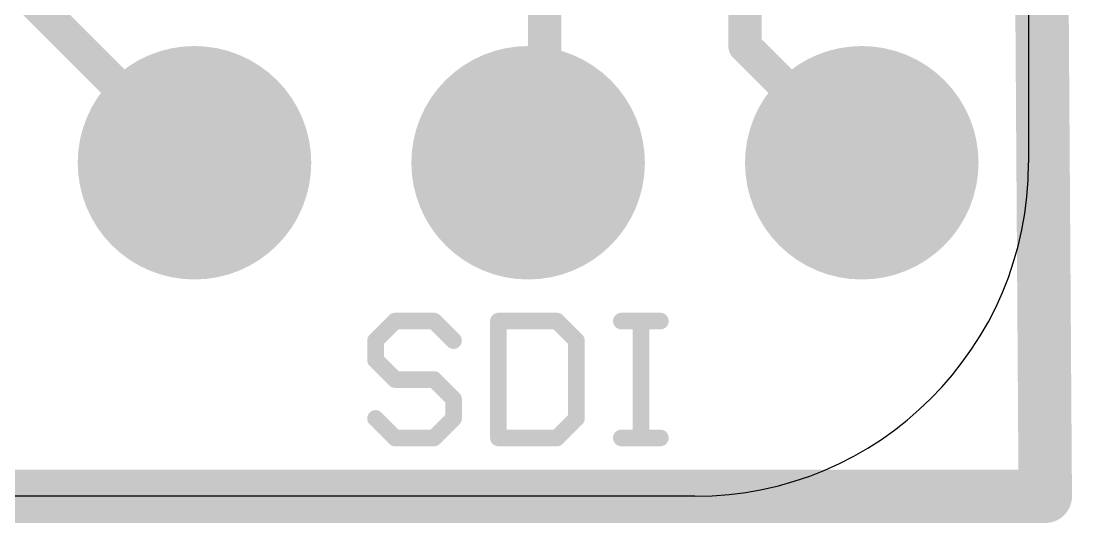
# Model space of a CAD drawing. Extents: x -0.2 to 18.1, y -0.2 to 19.3.
# Drawn here: x 10.11 to 18.11, y -0.2 to 3.62 of the extents above; entities that cross this region are included whole.
import ezdxf

# ---------------------------------------------------------------- set-up
doc = ezdxf.new("R2010")
doc.units = 0
for name, color, linetype in [('1', 12, 'CONTINUOUS'), ('16', 132, 'CONTINUOUS'), ('17', 110, 'CONTINUOUS'), ('20', 53, 'CONTINUOUS'), ('21', 40, 'CONTINUOUS')]:
    doc.layers.add(name, color=color, linetype=linetype)

# ---------------------------------------------------------------- blocks, each defined once
blk = doc.blocks.new('ROUNDP')
at = {"const_width": 0.5}
blk.add_lwpolyline([(0, -0.25, 1), (0, 0.25, 1), (0, -0.25)], format="xyb", dxfattribs=at)

msp = doc.modelspace()

# ---------------------------------------------------------------- linework, layer by layer
at = {"layer": '1', "const_width": 0.254}
for points in [[(15.621, 6.604), (15.621, 3.429)], [(14.097, 5.731), (14.097, 2.667)], [(15.621, 3.429), (16.51, 2.54)], [(14.097, 2.667), (13.97, 2.54)]]:
    msp.add_lwpolyline(points, dxfattribs=at)
at = {"layer": '1', "const_width": 0.127}
for points in [[(15.6659, 3.4739, 1), (15.5761, 3.3841)], [(15.5575, 3.429, 1), (15.6845, 3.429)], [(14.0335, 2.667, 1), (14.1605, 2.667)], [(14.1419, 2.6221, 1), (14.0521, 2.7119)], [(13.9251, 2.5849, 1), (14.0149, 2.4951)], [(16.4651, 2.4951, 1), (16.5549, 2.5849)]]:
    msp.add_lwpolyline(points, format="xyb", dxfattribs=at)
at = {"layer": '16'}
for points, const_width in [([(17.78, 19.05), (17.907, 0)], 0.4064), ([(11.43, 2.54), (6.4023, 7.5677)], 0.254), ([(17.907, 0), (0.127, 0)], 0.4064)]:
    msp.add_lwpolyline(points, dxfattribs=dict(at, const_width=const_width))
for points, const_width in [([(11.3851, 2.4951, 1), (11.4749, 2.5849)], 0.127), ([(17.907, -0.1016, 1), (17.907, 0.1016)], 0.2032), ([(17.8054, -0.0007, 1), (18.0086, 0.0007)], 0.2032)]:
    msp.add_lwpolyline(points, format="xyb", dxfattribs=dict(at, const_width=const_width))
at = {"layer": '20'}
for p, q in [((17.78, 16.51), (17.78, 2.54)), ((15.24, 0), (2.54, 0))]:
    msp.add_line(p, q, dxfattribs=at)
msp.add_arc((15.24, 2.54), 2.54, 270, 0, dxfattribs=at)
at = {"layer": '21', "const_width": 0.127}
for points in [[(12.9571, 1.3343), (12.8088, 1.186)], [(13.2537, 1.3343), (12.9571, 1.3343)], [(13.402, 1.186), (13.2537, 1.3343)], [(13.7443, 1.3343), (13.7443, 0.4445)], [(14.1892, 1.3343), (13.7443, 1.3343)], [(14.3375, 1.186), (14.1892, 1.3343)], [(14.6798, 1.3343), (14.9764, 1.3343)], [(14.8281, 0.4445), (14.8281, 1.3343)], [(12.8088, 1.186), (12.8088, 1.0377)], [(14.3375, 0.5928), (14.3375, 1.186)], [(12.8088, 1.0377), (12.9571, 0.8894)], [(12.9571, 0.8894), (13.2537, 0.8894)], [(13.2537, 0.8894), (13.402, 0.7411)], [(13.402, 0.7411), (13.402, 0.5928)], [(12.9571, 0.4445), (12.8088, 0.5928)], [(13.402, 0.5928), (13.2537, 0.4445)], [(14.1892, 0.4445), (14.3375, 0.5928)], [(13.2537, 0.4445), (12.9571, 0.4445)], [(13.7443, 0.4445), (14.1892, 0.4445)], [(14.6798, 0.4445), (14.9764, 0.4445)]]:
    msp.add_lwpolyline(points, dxfattribs=at)
at = {"layer": '21', "const_width": 0.0635}
for points in [[(12.9571, 1.366, 1), (12.9571, 1.3025)], [(12.9795, 1.3118, 1), (12.9346, 1.3567)], [(13.2761, 1.3567, 1), (13.2312, 1.3118)], [(13.2537, 1.3025, 1), (13.2537, 1.366)], [(13.7443, 1.366, 1), (13.7443, 1.3025)], [(13.7761, 1.3343, 1), (13.7126, 1.3343)], [(14.2116, 1.3567, 1), (14.1667, 1.3118)], [(14.1892, 1.3025, 1), (14.1892, 1.366)], [(14.6798, 1.366, 1), (14.6798, 1.3025)], [(14.8599, 1.3343, 1), (14.7964, 1.3343)], [(14.9764, 1.3025, 1), (14.9764, 1.366)], [(12.8405, 1.186, 1), (12.777, 1.186)], [(12.7863, 1.2084, 1), (12.8312, 1.1635)], [(13.3795, 1.1635, 1), (13.4244, 1.2084)], [(14.3692, 1.186, 1), (14.3057, 1.186)], [(14.315, 1.1635, 1), (14.3599, 1.2084)], [(12.777, 1.0377, 1), (12.8405, 1.0377)], [(12.8312, 1.0601, 1), (12.7863, 1.0152)], [(12.9571, 0.9211, 1), (12.9571, 0.8576)], [(12.9346, 0.8669, 1), (12.9795, 0.9118)], [(13.2761, 0.9118, 1), (13.2312, 0.8669)], [(13.2537, 0.8576, 1), (13.2537, 0.9211)], [(13.4337, 0.7411, 1), (13.3702, 0.7411)], [(13.3795, 0.7186, 1), (13.4244, 0.7635)], [(12.8312, 0.6152, 1), (12.7863, 0.5703)], [(13.4244, 0.5703, 1), (13.3795, 0.6152)], [(14.3599, 0.5703, 1), (14.315, 0.6152)], [(13.3702, 0.5928, 1), (13.4337, 0.5928)], [(14.3057, 0.5928, 1), (14.3692, 0.5928)], [(12.9571, 0.4763, 1), (12.9571, 0.4128)], [(12.9346, 0.422, 1), (12.9795, 0.467)], [(13.2312, 0.467, 1), (13.2761, 0.422)], [(13.2537, 0.4128, 1), (13.2537, 0.4763)], [(13.7443, 0.4763, 1), (13.7443, 0.4128)], [(14.1667, 0.467, 1), (14.2116, 0.422)], [(14.1892, 0.4128, 1), (14.1892, 0.4763)], [(14.6798, 0.4763, 1), (14.6798, 0.4128)], [(14.9764, 0.4128, 1), (14.9764, 0.4763)], [(13.7126, 0.4445, 1), (13.7761, 0.4445)], [(14.7964, 0.4445, 1), (14.8599, 0.4445)]]:
    msp.add_lwpolyline(points, format="xyb", dxfattribs=at)

# ---------------------------------------------------------------- block references
at = {"layer": '17', "xscale": 1.778, "yscale": 1.778, "rotation": 90}
for p in [(11.43, 2.54), (11.43, 2.54), (13.97, 2.54), (13.97, 2.54), (16.51, 2.54), (16.51, 2.54)]:
    msp.add_blockref('ROUNDP', p, dxfattribs=at)

doc.saveas('drawing.dxf')
